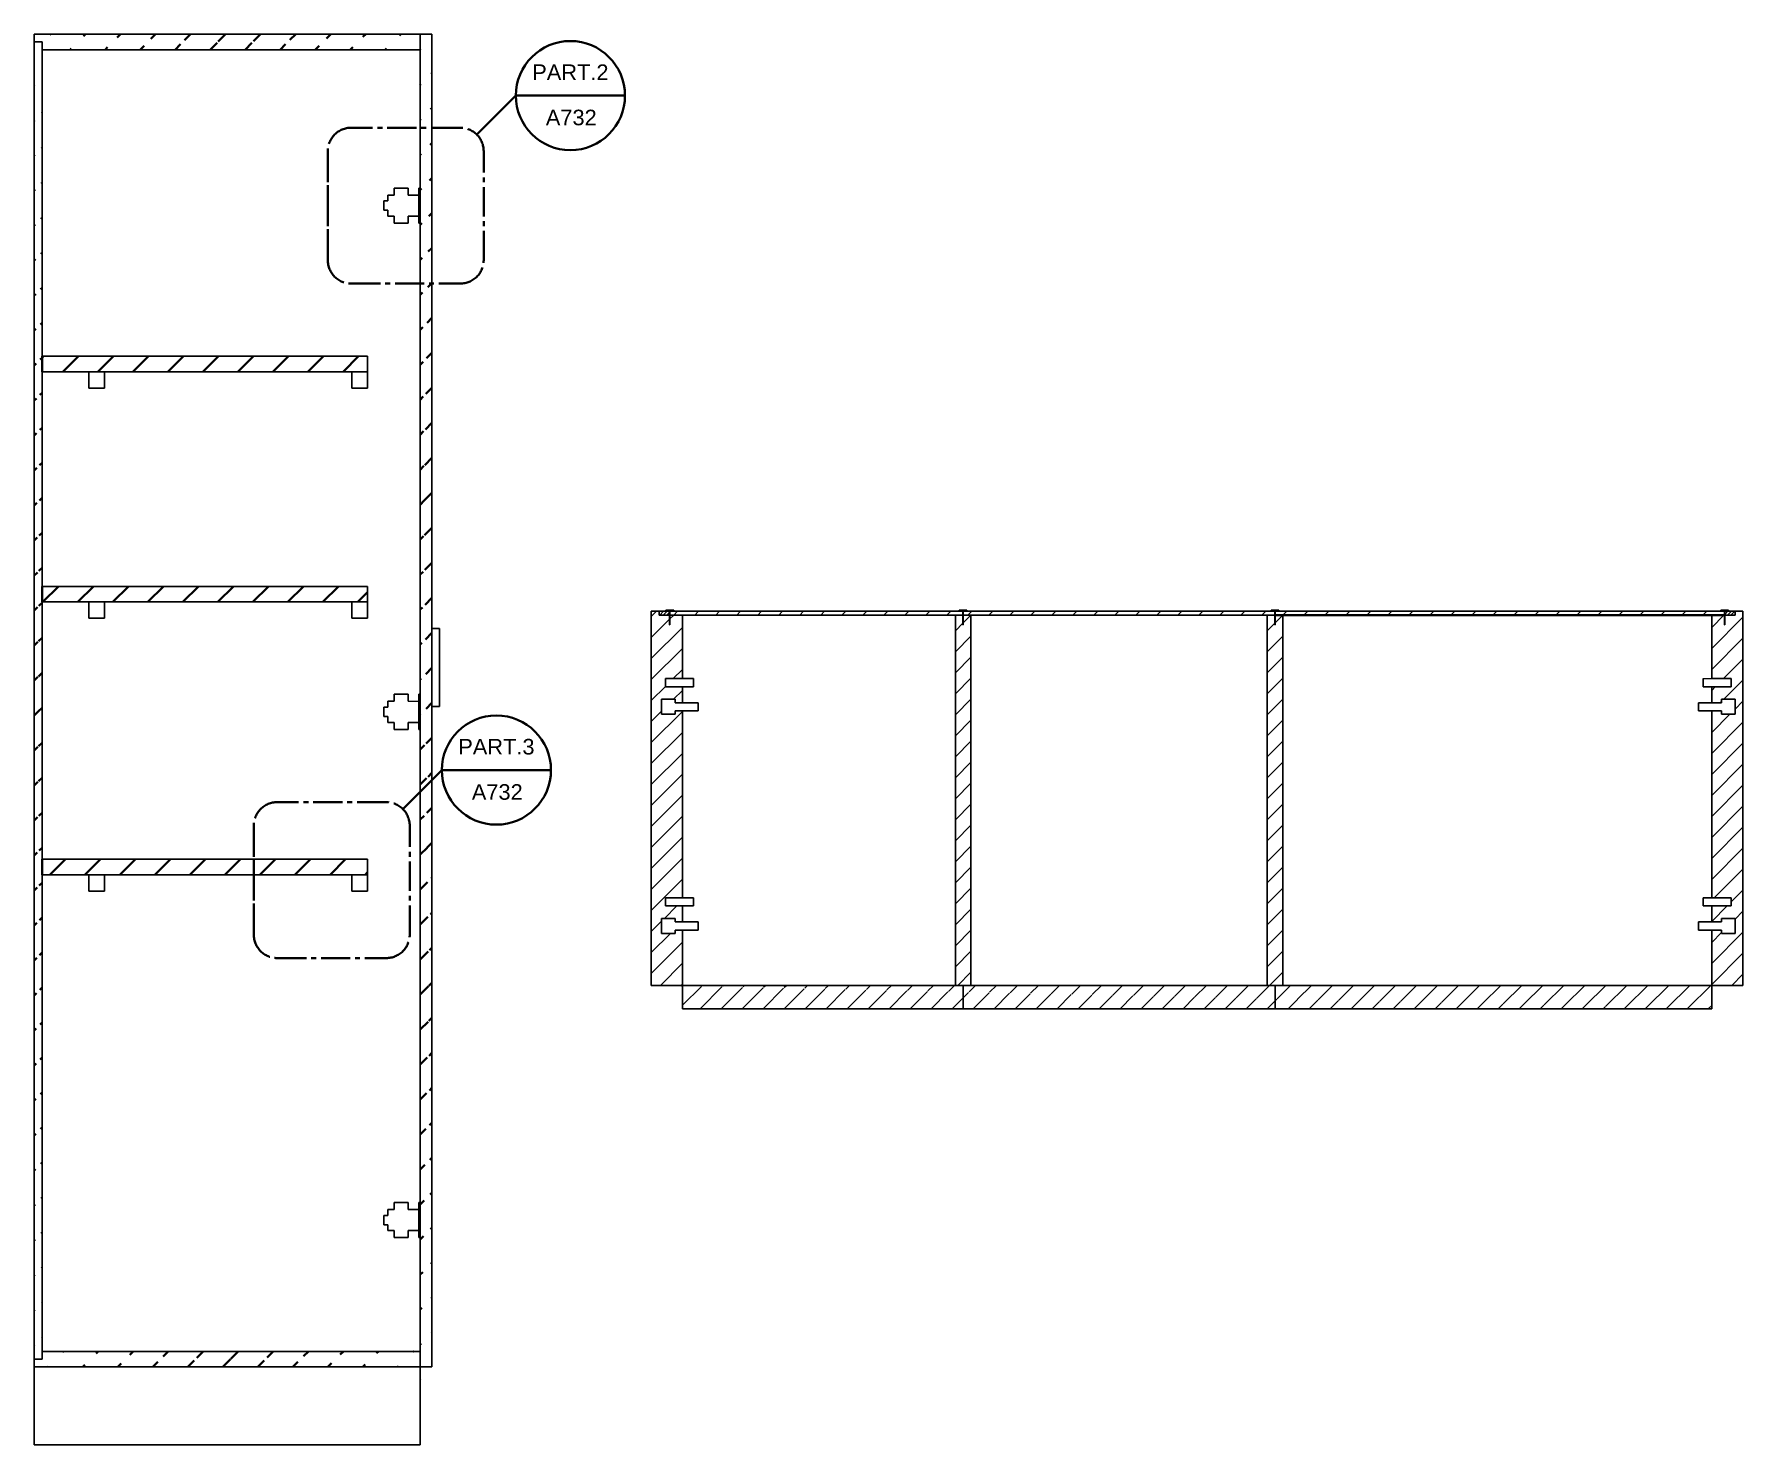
# Model space of a CAD drawing. Header units: millimetres. Extents: x 504 to 1777, y -463 to 772.
# Drawn here: x 1230.7 to 1449.9, y 575.9 to 756.9 of the extents above; entities that cross this region are included whole.
import ezdxf
from ezdxf.enums import TextEntityAlignment as Align

# ---------------------------------------------------------------- set-up
doc = ezdxf.new("R2010")
doc.units = ezdxf.units.MM
doc.linetypes.add('CENTER2', pattern=[1.125, 0.75, -0.125, 0.125, -0.125])
for name, color, linetype, lineweight in [('A-ANNO-SYMB', 3, 'Continuous', 18), ('A-SECT A-MCUT', 7, 'Continuous', 35), ('A-SECT-MCUT', 7, 'Continuous', 35), ('A-SECT-MCUT1', 7, 'Continuous', 25)]:
    doc.layers.add(name, color=color, linetype=linetype, lineweight=lineweight)
doc.layers.add('particolari', color=6, linetype='Continuous')
doc.styles.add('ARIAL', font='Arial.ttf')

# ---------------------------------------------------------------- blocks, each defined once
blk = doc.blocks.new('A$C6DD21764')
at = {"layer": 'A-SECT A-MCUT'}
for q in [(19.12, 19.12), (38.12, 24.12)]:
    blk.add_line((24.12, 24.12), q, dxfattribs=at)
at = {"layer": 'A-SECT A-MCUT', "linetype": 'CENTER2', "ltscale": 5}
blk.add_lwpolyline([(0, 3, 0.414214), (3, 0), (17, 0, 0.414214), (20, 3), (20, 17, 0.414214), (17, 20), (3, 20, 0.414214), (0, 17), (0, 3), (0, 17)], format="xyb", dxfattribs=at)
at = {"layer": 'A-SECT A-MCUT'}
blk.add_circle((31.12, 24.12), 7, dxfattribs=at)
at = {"style": 'ARIAL'}
blk.add_attdef('PART.3', text='', height=2, dxfattribs=at).set_placement((31.12, 28.12), align=Align.TOP_CENTER)
blk.add_attdef('A714', (27.97, 20.31), '', height=2, dxfattribs=at)

msp = doc.modelspace()

# ---------------------------------------------------------------- hatches: boundary and pattern name
at = {"layer": 'A-SECT A-MCUT'}
h = msp.add_hatch(dxfattribs=at)
h.set_pattern_fill('ANSI31', color=256)
edge = h.paths.add_edge_path()
edge.add_line((1231.75, 754.9), (1231.75, 586.9))
edge.add_line((1230.75, 756.9), (1230.75, 582.9))
edge.add_line((1231.75, 755.9), (1231.75, 754.9))
h = msp.add_hatch(dxfattribs=at)
h.set_pattern_fill('ANSI31', color=256)
edge = h.paths.add_edge_path()
edge.add_line((1280.25, 754.9), (1231.75, 754.9))
edge.add_line((1281.75, 756.9), (1230.75, 756.9))
h = msp.add_hatch(dxfattribs=at)
h.set_pattern_fill('ANSI31', color=256)
edge = h.paths.add_edge_path()
edge.add_line((1281.75, 665.68), (1281.75, 756.9))
edge.add_line((1280.25, 665.68), (1280.25, 756.9))
edge.add_line((1281.74, 585.9), (1281.75, 652.74))
edge.add_line((1280.25, 582.9), (1280.25, 652.74))
edge.add_line((1281.75, 652.36), (1281.75, 666.28))
edge.add_line((1280.25, 651.76), (1280.25, 665.68))
h = msp.add_hatch(dxfattribs=at)
h.set_pattern_fill('ANSI31', color=256)
h.paths.add_polyline_path([(1231.75, 715.58), (1231.75, 713.58), (1273.5, 713.58), (1273.5, 715.58)])
h.paths.add_polyline_path([(1273.5, 684.05), (1273.5, 686.05), (1231.75, 686.05), (1231.75, 684.05)])
h.paths.add_polyline_path([(1231.75, 651.05), (1273.5, 651.05), (1273.5, 649.05), (1231.75, 649.05)])
h = msp.add_hatch(dxfattribs=at)
h.set_pattern_fill('ANSI31', color=256)
edge = h.paths.add_edge_path()
edge.add_line((1231.75, 587.9), (1280.25, 587.9))
edge.add_line((1230.75, 585.9), (1280.25, 585.9))
at = {"layer": 'A-SECT-MCUT1', "lineweight": 13}
h = msp.add_hatch(dxfattribs=at)
h.set_pattern_fill('ANSI31', color=256, scale=0.6)
h.paths.add_polyline_path([(1309.9, 682.86), (1310.9, 682.86), (1310.9, 682.36), (1312.25, 682.36), (1312.25, 681.13), (1312.29, 681.13), (1312.29, 682.36), (1313.9, 682.36), (1313.9, 674.21), (1311.71, 674.21), (1311.71, 673.16), (1313.9, 673.16), (1313.9, 671.12), (1312.94, 671.12), (1312.94, 671.56), (1311.21, 671.56), (1311.21, 669.64), (1312.94, 669.64), (1312.94, 670.07), (1313.9, 670.07), (1313.9, 646.09), (1311.71, 646.09), (1311.71, 645.04), (1313.9, 645.04), (1313.9, 643), (1312.94, 643), (1312.94, 643.44), (1311.21, 643.44), (1311.21, 641.52), (1312.94, 641.52), (1312.94, 641.96), (1313.9, 641.96), (1313.9, 634.86), (1309.9, 634.86)])
edge = h.paths.add_edge_path(flags=17)
edge.add_line((1313.9, 670.07), (1313.9, 662.36))
h = msp.add_hatch(dxfattribs=at)
h.set_pattern_fill('ANSI31', color=256, scale=0.1)
h.paths.add_polyline_path([(1310.9, 682.86), (1311.77, 682.86), (1312.25, 682.86), (1312.25, 682.36), (1310.9, 682.36)])
h = msp.add_hatch(dxfattribs=at)
h.set_pattern_fill('ANSI31', color=256, scale=0.6)
h.paths.add_polyline_path([(1312.29, 682.86), (1312.29, 682.36), (1313.9, 682.36), (1349.86, 682.36), (1349.86, 682.86)])
edge = h.paths.add_edge_path(flags=16)
edge.add_line((1312.77, 682.86), (1312.29, 682.86))
h = msp.add_hatch(dxfattribs=at)
h.set_pattern_fill('ANSI31', color=256, scale=0.6)
h.set_pattern_definition([(45, (-40, 0), (-1.3470384, 1.3470384), [])])
edge = h.paths.add_edge_path()
edge.add_line((1349.86, 681.13), (1349.86, 682.36))
edge.add_line((1349.9, 682.36), (1349.9, 681.13))
edge.add_line((1349.92, 682.36), (1350.9, 682.36))
edge.add_line((1350.9, 634.86), (1350.9, 682.36))
edge.add_line((1348.9, 634.86), (1350.9, 634.86))
edge.add_line((1348.9, 682.36), (1348.9, 634.86))
edge.add_line((1348.9, 682.36), (1349.88, 682.36))
h = msp.add_hatch(dxfattribs=at)
h.set_pattern_fill('ANSI31', color=256, scale=0.6)
h.paths.add_polyline_path([(1349.9, 682.86), (1349.9, 682.36), (1389.88, 682.36), (1389.88, 682.86)])
edge = h.paths.add_edge_path(flags=17)
edge.add_line((1350.9, 682.36), (1349.9, 682.36))
h = msp.add_hatch(dxfattribs=at)
h.set_pattern_fill('ANSI31', color=256, scale=0.6)
edge = h.paths.add_edge_path()
edge.add_line((1388.9, 682.36), (1388.9, 634.86))
edge.add_line((1388.9, 682.36), (1389.88, 682.36))
edge.add_line((1389.88, 681.13), (1389.88, 682.36))
edge.add_line((1389.92, 682.36), (1389.92, 681.13))
edge.add_line((1389.92, 682.36), (1390.9, 682.36))
edge.add_line((1390.9, 634.86), (1390.9, 682.36))
edge.add_line((1388.9, 634.86), (1390.9, 634.86))
h = msp.add_hatch(dxfattribs=at)
h.set_pattern_fill('ANSI31', color=256, scale=0.6)
h.paths.add_polyline_path([(1389.92, 682.86), (1389.92, 682.36), (1447.54, 682.36), (1447.54, 682.86)])
h = msp.add_hatch(dxfattribs=at)
h.set_pattern_fill('ANSI31', color=256, scale=0.6)
h.paths.add_polyline_path([(1445.9, 682.36), (1447.54, 682.36), (1447.54, 681.13), (1447.58, 681.13), (1447.58, 682.36), (1448.9, 682.36), (1448.9, 682.86), (1449.9, 682.86), (1449.9, 634.86), (1445.9, 634.86), (1445.9, 641.96), (1447.17, 641.96), (1447.17, 641.52), (1448.9, 641.52), (1448.9, 643.44), (1447.17, 643.44), (1447.17, 643), (1445.9, 643), (1445.9, 645.04), (1448.4, 645.04), (1448.4, 646.09), (1445.9, 646.09), (1445.9, 670.07), (1447.17, 670.07), (1447.17, 669.64), (1448.9, 669.64), (1448.9, 671.56), (1447.17, 671.56), (1447.17, 671.12), (1445.9, 671.12), (1445.9, 673.16), (1448.4, 673.16), (1448.4, 674.21), (1445.9, 674.21)])
h = msp.add_hatch(dxfattribs=at)
h.set_pattern_fill('ANSI31', color=256, scale=0.1)
h.paths.add_polyline_path([(1447.58, 682.86), (1447.58, 682.36), (1448.9, 682.36), (1448.9, 682.86)])
at = {"layer": 'A-SECT-MCUT1'}
h = msp.add_hatch(dxfattribs=at)
h.set_pattern_fill('ANSI31', color=256, scale=0.6)
edge = h.paths.add_edge_path()
edge.add_line((1313.9, 634.86), (1313.9, 631.86))
edge.add_line((1445.9, 634.86), (1309.9, 634.86))
edge.add_line((1445.9, 631.86), (1313.9, 631.86))
edge.add_line((1445.9, 634.86), (1445.9, 631.86))

# ---------------------------------------------------------------- linework, layer by layer
at = {"layer": 'A-SECT A-MCUT'}
for p, q in [((1231.75, 715.58), (1231.75, 713.58)), ((1231.75, 686.05), (1231.75, 684.05)), ((1231.75, 651.05), (1231.75, 649.05))]:
    msp.add_line(p, q, dxfattribs=at)
at = {"layer": 'A-SECT-MCUT'}
msp.add_line((1389.92, 682.36), (1447.54, 682.36), dxfattribs=at)
at = {"layer": 'A-SECT-MCUT1'}
for p, q in [((1281.75, 756.9), (1230.75, 756.9)), ((1230.75, 756.9), (1230.75, 582.9)), ((1280.25, 665.68), (1280.25, 756.9)), ((1281.75, 665.68), (1281.75, 756.9)), ((1230.75, 755.9), (1231.75, 755.9)), ((1231.75, 755.9), (1231.75, 754.9)), ((1280.25, 754.9), (1231.75, 754.9)), ((1231.75, 754.9), (1231.75, 586.9)), ((1231.75, 715.58), (1273.5, 715.58)), ((1273.5, 713.58), (1273.5, 715.58)), ((1231.75, 713.58), (1273.5, 713.58)), ((1231.75, 686.05), (1273.5, 686.05)), ((1273.5, 684.05), (1273.5, 686.05)), ((1231.75, 684.05), (1273.5, 684.05)), ((1309.9, 634.86), (1309.9, 682.86)), ((1309.9, 682.86), (1310.9, 682.86)), ((1309.9, 662.36), (1309.9, 682.36)), ((1310.9, 682.36), (1310.9, 682.86)), ((1310.9, 682.86), (1311.77, 682.86)), ((1310.9, 682.36), (1312.25, 682.36)), ((1312.29, 682.86), (1349.86, 682.86)), ((1313.9, 682.36), (1312.29, 682.36)), ((1313.9, 674.21), (1313.9, 682.36)), ((1313.9, 682.36), (1349.86, 682.36)), ((1313.9, 682.36), (1313.9, 674.21)), ((1349.86, 682.36), (1348.9, 682.36)), ((1348.9, 682.36), (1348.9, 634.86)), ((1349.9, 682.86), (1389.88, 682.86)), ((1349.9, 682.36), (1389.88, 682.36)), ((1350.9, 682.36), (1349.9, 682.36)), ((1350.9, 634.86), (1350.9, 682.36)), ((1388.9, 682.36), (1388.9, 634.86)), ((1389.92, 682.86), (1447.54, 682.86)), ((1390.9, 634.86), (1390.9, 682.36)), ((1445.9, 674.21), (1445.9, 682.36)), ((1447.58, 682.86), (1448.9, 682.86)), ((1447.58, 682.36), (1448.9, 682.36)), ((1448.9, 682.36), (1448.9, 682.86)), ((1448.9, 682.86), (1449.9, 682.86)), ((1449.9, 634.86), (1449.9, 682.86)), ((1449.9, 682.86), (1449.9, 634.86)), ((1313.9, 671.12), (1313.9, 673.16)), ((1313.9, 673.16), (1313.9, 671.12)), ((1445.9, 671.12), (1445.9, 673.16)), ((1313.9, 646.09), (1313.9, 670.07)), ((1313.9, 670.07), (1313.9, 662.36)), ((1445.9, 646.09), (1445.9, 670.07)), ((1281.75, 652.36), (1281.75, 666.28)), ((1280.25, 651.76), (1280.25, 665.68)), ((1231.75, 651.05), (1273.5, 651.05)), ((1273.5, 649.05), (1273.5, 651.05)), ((1280.25, 582.9), (1280.25, 652.74)), ((1281.74, 585.9), (1281.75, 652.74)), ((1231.75, 649.05), (1273.5, 649.05)), ((1313.9, 643), (1313.9, 645.04)), ((1445.9, 643), (1445.9, 645.04)), ((1313.9, 634.86), (1313.9, 641.96)), ((1445.9, 634.86), (1445.9, 641.96)), ((1445.9, 634.86), (1309.9, 634.86)), ((1309.9, 634.86), (1313.9, 634.86)), ((1313.9, 634.86), (1313.9, 631.86)), ((1349.9, 631.86), (1349.9, 634.86)), ((1389.9, 631.86), (1389.9, 634.86)), ((1449.9, 634.86), (1445.9, 634.86)), ((1445.9, 634.86), (1445.9, 631.86)), ((1445.9, 631.86), (1313.9, 631.86)), ((1231.75, 587.9), (1280.25, 587.9)), ((1231.75, 586.9), (1230.75, 586.9)), ((1230.75, 585.9), (1280.25, 585.9)), ((1281.75, 585.91), (1280.25, 585.91)), ((1230.75, 582.9), (1230.75, 575.9)), ((1280.25, 575.9), (1280.25, 582.9)), ((1230.75, 575.9), (1280.25, 575.9))]:
    msp.add_line(p, q, dxfattribs=at)
at = {"layer": 'particolari'}
for p, q in [((1276.98, 737.15), (1276.9, 737.15)), ((1276.9, 737.15), (1276.9, 736.25)), ((1278.7, 737.15), (1276.98, 737.15)), ((1278.7, 736.25), (1278.7, 737.15)), ((1280.25, 737.15), (1280.1, 737.15)), ((1280.1, 737.15), (1280.1, 732.65)), ((1276.1, 735.5), (1275.6, 735.5)), ((1275.6, 735.5), (1275.6, 734.3)), ((1275.6, 734.3), (1276.1, 734.3)), ((1276.9, 736.25), (1276.1, 736.25)), ((1276.1, 736.25), (1276.1, 735.5)), ((1276.1, 734.3), (1276.1, 733.55)), ((1280.1, 736.24), (1278.7, 736.25)), ((1276.1, 733.55), (1276.9, 733.55)), ((1276.9, 733.55), (1276.9, 732.65)), ((1276.9, 732.65), (1278.7, 732.65)), ((1278.7, 732.65), (1278.7, 733.55)), ((1278.7, 733.55), (1280, 733.55)), ((1280, 733.55), (1280.1, 733.55)), ((1280.1, 732.65), (1280.25, 732.65)), ((1237.75, 713.58), (1237.75, 711.48)), ((1239.75, 713.58), (1237.75, 713.58)), ((1239.75, 711.48), (1239.75, 713.58)), ((1271.5, 713.58), (1271.5, 711.48)), ((1273.5, 713.58), (1271.5, 713.58)), ((1273.5, 711.48), (1273.5, 713.58)), ((1237.75, 711.48), (1239.75, 711.48)), ((1271.5, 711.48), (1273.5, 711.48)), ((1237.75, 684.05), (1237.75, 681.95)), ((1239.75, 684.05), (1237.75, 684.05)), ((1239.75, 681.95), (1239.75, 684.05)), ((1271.5, 684.05), (1271.5, 681.95)), ((1273.5, 684.05), (1271.5, 684.05)), ((1273.5, 681.95), (1273.5, 684.05)), ((1237.75, 681.95), (1239.75, 681.95)), ((1271.5, 681.95), (1273.5, 681.95)), ((1311.77, 682.86), (1311.77, 683.01)), ((1311.77, 683.01), (1312.77, 683.01)), ((1312.25, 682.86), (1311.77, 682.86)), ((1312.25, 682.36), (1312.25, 682.86)), ((1312.25, 682.86), (1312.25, 682.86)), ((1312.25, 681.13), (1312.25, 682.36)), ((1312.77, 682.86), (1312.29, 682.86)), ((1312.29, 682.86), (1312.29, 682.36)), ((1312.29, 682.36), (1312.29, 681.13)), ((1312.77, 683.01), (1312.77, 682.86)), ((1349.38, 682.86), (1349.38, 683.01)), ((1349.38, 683.01), (1350.38, 683.01)), ((1349.86, 682.86), (1349.38, 682.86)), ((1349.86, 682.36), (1349.86, 682.86)), ((1349.86, 681.13), (1349.86, 682.36)), ((1350.38, 682.86), (1349.9, 682.86)), ((1349.9, 682.86), (1349.9, 682.36)), ((1349.9, 682.36), (1349.9, 681.13)), ((1350.38, 683.01), (1350.38, 682.86)), ((1389.4, 682.86), (1389.4, 683.01)), ((1389.4, 683.01), (1390.4, 683.01)), ((1389.88, 682.86), (1389.4, 682.86)), ((1389.88, 682.86), (1389.88, 682.36)), ((1389.88, 681.13), (1389.88, 682.36)), ((1390.4, 682.86), (1389.92, 682.86)), ((1389.92, 682.86), (1389.92, 682.36)), ((1389.92, 682.36), (1389.92, 681.13)), ((1390.4, 683.01), (1390.4, 682.86)), ((1447.06, 682.86), (1447.06, 683.01)), ((1447.06, 683.01), (1448.06, 683.01)), ((1447.54, 682.86), (1447.06, 682.86)), ((1447.54, 682.86), (1447.54, 682.36)), ((1447.54, 681.13), (1447.54, 682.36)), ((1448.06, 682.86), (1447.58, 682.86)), ((1447.58, 682.86), (1447.58, 682.36)), ((1447.58, 682.36), (1447.58, 681.13)), ((1448.06, 683.01), (1448.06, 682.86)), ((1281.75, 670.65), (1281.75, 680.65)), ((1281.75, 680.65), (1282.75, 680.65)), ((1282.75, 680.65), (1282.75, 670.65)), ((1312.29, 681.13), (1312.25, 681.13)), ((1349.9, 681.13), (1349.86, 681.13)), ((1389.92, 681.13), (1389.88, 681.13)), ((1447.58, 681.13), (1447.54, 681.13)), ((1311.71, 673.16), (1311.71, 674.21)), ((1311.71, 674.21), (1313.9, 674.21)), ((1313.9, 673.16), (1311.71, 673.16)), ((1313.9, 674.21), (1315.31, 674.21)), ((1313.9, 673.16), (1315.31, 673.16)), ((1315.31, 674.21), (1315.31, 673.16)), ((1444.8, 674.21), (1444.8, 673.16)), ((1445.9, 674.21), (1444.8, 674.2)), ((1445.9, 673.16), (1444.8, 673.16)), ((1448.4, 674.21), (1445.9, 674.21)), ((1445.9, 673.16), (1448.4, 673.16)), ((1448.4, 673.16), (1448.4, 674.21)), ((1276.9, 671.3), (1276.1, 671.3)), ((1276.1, 671.3), (1276.1, 670.55)), ((1276.98, 672.2), (1276.9, 672.2)), ((1276.9, 672.2), (1276.9, 671.3)), ((1278.7, 672.2), (1276.98, 672.2)), ((1278.7, 671.3), (1278.7, 672.2)), ((1280.1, 671.28), (1278.7, 671.3)), ((1280.25, 672.2), (1280.1, 672.2)), ((1280.1, 672.2), (1280.1, 667.7)), ((1282.75, 670.65), (1281.75, 670.65)), ((1312.94, 671.56), (1311.21, 671.56)), ((1311.21, 669.64), (1311.21, 671.56)), ((1312.94, 671.12), (1312.94, 671.56)), ((1313.9, 671.12), (1312.94, 671.12)), ((1315.92, 671.12), (1313.9, 671.12)), ((1315.92, 670.07), (1315.92, 671.12)), ((1444.19, 670.07), (1444.19, 671.12)), ((1445.9, 671.12), (1444.19, 671.12)), ((1445.9, 671.12), (1447.17, 671.12)), ((1447.17, 671.12), (1447.17, 671.56)), ((1447.17, 671.56), (1448.9, 671.56)), ((1448.9, 669.64), (1448.9, 671.56)), ((1276.1, 670.55), (1275.6, 670.55)), ((1275.6, 670.55), (1275.6, 669.35)), ((1275.6, 669.35), (1276.1, 669.35)), ((1276.1, 669.35), (1276.1, 668.6)), ((1276.1, 668.6), (1276.9, 668.6)), ((1276.9, 668.6), (1276.9, 667.7)), ((1278.7, 667.7), (1278.7, 668.6)), ((1278.7, 668.6), (1280, 668.6)), ((1280, 668.6), (1280.1, 668.6)), ((1312.94, 669.64), (1311.21, 669.64)), ((1312.94, 670.07), (1312.94, 669.64)), ((1313.9, 670.07), (1312.94, 670.07)), ((1313.9, 670.07), (1315.92, 670.07)), ((1315.92, 670.07), (1315.92, 670.25)), ((1315.92, 670.07), (1315.92, 670.25)), ((1445.9, 670.07), (1444.19, 670.07)), ((1445.9, 670.07), (1447.17, 670.07)), ((1447.17, 670.07), (1447.17, 669.64)), ((1447.17, 669.64), (1448.9, 669.64)), ((1276.9, 667.7), (1278.7, 667.7)), ((1280.1, 667.7), (1280.25, 667.7)), ((1237.75, 649.05), (1237.75, 646.95)), ((1239.75, 649.05), (1237.75, 649.05)), ((1239.75, 646.95), (1239.75, 649.05)), ((1271.5, 649.05), (1271.5, 646.95)), ((1273.5, 649.05), (1271.5, 649.05)), ((1273.5, 646.95), (1273.5, 649.05)), ((1237.75, 646.95), (1239.75, 646.95)), ((1271.5, 646.95), (1273.5, 646.95)), ((1311.71, 645.04), (1311.71, 646.09)), ((1313.9, 646.09), (1311.71, 646.09)), ((1311.71, 645.04), (1313.9, 645.04)), ((1313.9, 646.09), (1315.31, 646.09)), ((1313.9, 646.09), (1315.31, 646.09)), ((1315.31, 645.04), (1313.9, 645.04)), ((1313.9, 645.04), (1315.31, 645.04)), ((1315.31, 646.09), (1315.31, 645.04)), ((1444.8, 646.09), (1444.8, 645.04)), ((1445.9, 646.09), (1444.8, 646.09)), ((1445.9, 645.04), (1444.8, 645.04)), ((1448.4, 646.09), (1445.9, 646.09)), ((1445.9, 645.04), (1448.4, 645.04)), ((1448.4, 645.04), (1448.4, 646.09)), ((1312.94, 643.44), (1311.21, 643.44)), ((1311.21, 641.52), (1311.21, 643.44)), ((1312.94, 643), (1312.94, 643.44)), ((1312.94, 643), (1313.9, 643)), ((1315.92, 643), (1313.9, 643)), ((1313.9, 643), (1315.92, 643)), ((1315.92, 641.96), (1315.92, 643)), ((1315.92, 641.96), (1315.92, 642.14)), ((1444.19, 641.96), (1444.19, 643)), ((1445.9, 643), (1444.19, 643)), ((1445.9, 643), (1447.17, 643)), ((1447.17, 643), (1447.17, 643.44)), ((1447.17, 643.44), (1448.9, 643.44)), ((1448.9, 641.52), (1448.9, 643.44)), ((1312.94, 641.52), (1311.21, 641.52)), ((1312.94, 641.96), (1312.94, 641.52)), ((1312.94, 641.96), (1313.9, 641.96)), ((1315.92, 641.96), (1313.9, 641.96)), ((1445.9, 641.96), (1444.19, 641.96)), ((1445.9, 641.96), (1447.17, 641.96)), ((1447.17, 641.96), (1447.17, 641.52)), ((1447.17, 641.52), (1448.9, 641.52)), ((1276.1, 605.35), (1275.6, 605.35)), ((1275.6, 605.35), (1275.6, 604.15)), ((1276.9, 606.1), (1276.1, 606.1)), ((1276.1, 606.1), (1276.1, 605.35)), ((1276.98, 607), (1276.9, 607)), ((1276.9, 607), (1276.9, 606.1)), ((1278.7, 607), (1276.98, 607)), ((1278.7, 606.1), (1278.7, 607)), ((1280.1, 606.09), (1278.7, 606.1)), ((1280.25, 607), (1280.1, 607)), ((1280.1, 607), (1280.1, 602.5)), ((1275.6, 604.15), (1276.1, 604.15)), ((1276.1, 604.15), (1276.1, 603.4)), ((1276.1, 603.4), (1276.9, 603.4)), ((1276.9, 603.4), (1276.9, 602.5)), ((1278.7, 602.5), (1278.7, 603.4)), ((1278.7, 603.4), (1280, 603.4)), ((1280, 603.4), (1280.1, 603.4)), ((1276.9, 602.5), (1278.7, 602.5)), ((1280.1, 602.5), (1280.25, 602.5))]:
    msp.add_line(p, q, dxfattribs=at)
at = {"layer": 'particolari', "color": 9, "linetype": 'Continuous'}
for p, q in [((1312.94, 670.05), (1312.97, 670.07)), ((1312.94, 641.94), (1312.96, 641.96))]:
    msp.add_line(p, q, dxfattribs=at)

# ---------------------------------------------------------------- block references
at = {"layer": 'A-ANNO-SYMB'}
for p, values in [((1268.4, 724.9), {'A714': 'A732', 'PART.3': 'PART.2'}), ((1258.91, 638.36), {'A714': 'A732', 'PART.3': 'PART.3'})]:
    msp.add_blockref('A$C6DD21764', p, dxfattribs=at).add_auto_attribs(values)

doc.saveas('drawing.dxf')
